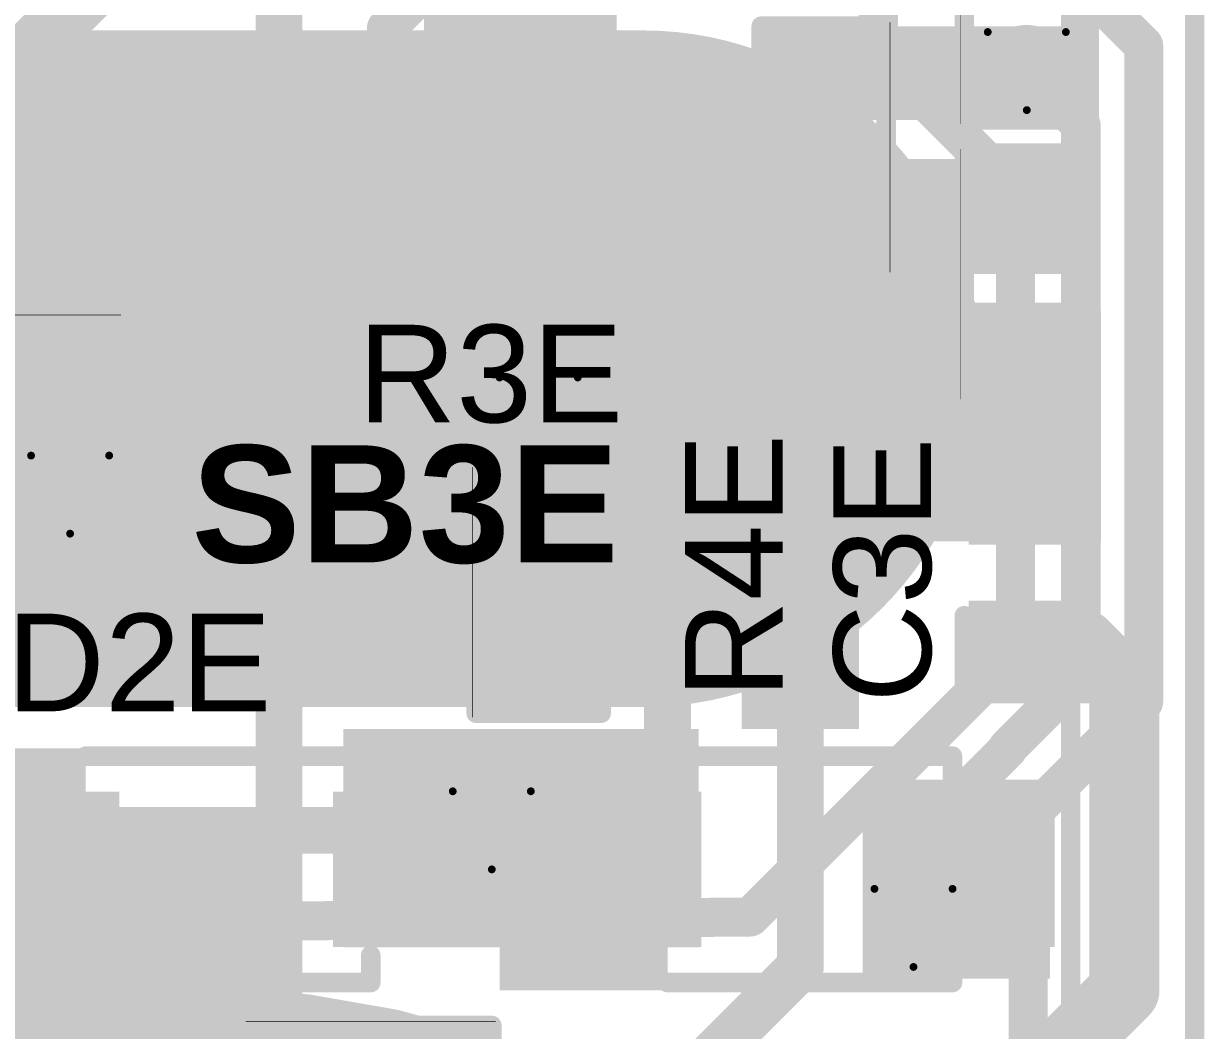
# Model space of a CAD drawing. Header units: inches. Extents: x -3.9 to 9.5, y -7 to 2.6.
# Drawn here: x 2.0666 to 2.369, y -5.022 to -4.7641 of the extents above; entities that cross this region are included whole.
import ezdxf

# ---------------------------------------------------------------- set-up
doc = ezdxf.new("R2010")
doc.units = ezdxf.units.IN
doc.header["$MEASUREMENT"] = 0
for name, color, linetype in [('Board Outline', 216, 'Continuous'), ('Bottom Layer', 5, 'Continuous'), ('Bottom Overlay', 54, 'Continuous'), ('Bottom Paste', 16, 'Continuous'), ('Bottom Solder', 6, 'Continuous'), ('Drill Drawing', 1, 'Continuous'), ('Top Layer', 1, 'Continuous'), ('Top Overlay', 2, 'Continuous'), ('Top Paste', 8, 'Continuous'), ('Top Solder', 216, 'Continuous'), ('Via Holes', 16, 'Continuous')]:
    doc.layers.add(name, color=color, linetype=linetype)
doc.styles.add('Arial', font='', dxfattribs={"height": 0.2})
doc.styles.add('Arial_Bold', font='', dxfattribs={"height": 0.2})
doc.styles.get('Arial').set_extended_font_data('Arial')
doc.styles.get('Arial_Bold').set_extended_font_data('Arial', bold=True)

# ---------------------------------------------------------------- blocks, each defined once
blk = doc.blocks.new('14_TSSOP_37')
at = {"layer": 'Top Layer'}
for points in [[(-0.1299212, 0.08562995), (-0.0885826, 0.08562995), (-0.0885826, 0.06791345), (-0.1299212, 0.06791345)], [(0.0885827, 0.08562995), (0.1299213, 0.08562995), (0.1299213, 0.06791345), (0.0885827, 0.06791345)], [(-0.1299212, 0.06003935), (-0.0885826, 0.06003935), (-0.0885826, 0.04232285), (-0.1299212, 0.04232285)], [(0.0885827, 0.06003945), (0.1299213, 0.06003945), (0.1299213, 0.04232295), (0.0885827, 0.04232295)], [(-0.1299212, 0.03444885), (-0.0885826, 0.03444885), (-0.0885826, 0.01673235), (-0.1299212, 0.01673235)], [(0.0885827, 0.03444885), (0.1299213, 0.03444885), (0.1299213, 0.01673235), (0.0885827, 0.01673235)], [(-0.1299212, 0.00885825), (-0.0885826, 0.00885825), (-0.0885826, -0.00885825), (-0.1299212, -0.00885825)], [(0.0885827, 0.00885835), (0.1299213, 0.00885835), (0.1299213, -0.00885815), (0.0885827, -0.00885815)], [(-0.1299212, -0.01673225), (-0.0885826, -0.01673225), (-0.0885826, -0.03444875), (-0.1299212, -0.03444875)], [(0.0885827, -0.01673225), (0.1299213, -0.01673225), (0.1299213, -0.03444875), (0.0885827, -0.03444875)], [(-0.1299212, -0.04232285), (-0.0885826, -0.04232285), (-0.0885826, -0.06003935), (-0.1299212, -0.06003935)], [(0.0885827, -0.04232275), (0.1299213, -0.04232275), (0.1299213, -0.06003925), (0.0885827, -0.06003925)], [(-0.1299212, -0.06791335), (-0.0885826, -0.06791335), (-0.0885826, -0.08562985), (-0.1299212, -0.08562985)], [(0.0885827, -0.06791335), (0.1299213, -0.06791335), (0.1299213, -0.08562985), (0.0885827, -0.08562985)]]:
    blk.add_hatch(color=1, dxfattribs=at).paths.add_polyline_path(points)
at = {"layer": 'Top Overlay'}
blk.add_hatch(color=2, dxfattribs=at).paths.add_polyline_path([(-0.0840002, 0.0679998), (-0.0730002, 0.0679998), (-0.0730002, 0.0859998), (-0.0840002, 0.0859998)])
at = {"layer": 'Top Paste'}
for points in [[(-0.1299212, 0.08562995), (-0.0885826, 0.08562995), (-0.0885826, 0.06791345), (-0.1299212, 0.06791345)], [(0.0885827, 0.08562995), (0.1299213, 0.08562995), (0.1299213, 0.06791345), (0.0885827, 0.06791345)], [(-0.1299212, 0.06003935), (-0.0885826, 0.06003935), (-0.0885826, 0.04232285), (-0.1299212, 0.04232285)], [(0.0885827, 0.06003945), (0.1299213, 0.06003945), (0.1299213, 0.04232295), (0.0885827, 0.04232295)], [(-0.1299212, 0.03444885), (-0.0885826, 0.03444885), (-0.0885826, 0.01673235), (-0.1299212, 0.01673235)], [(0.0885827, 0.03444885), (0.1299213, 0.03444885), (0.1299213, 0.01673235), (0.0885827, 0.01673235)], [(-0.1299212, 0.00885825), (-0.0885826, 0.00885825), (-0.0885826, -0.00885825), (-0.1299212, -0.00885825)], [(0.0885827, 0.00885835), (0.1299213, 0.00885835), (0.1299213, -0.00885815), (0.0885827, -0.00885815)], [(-0.1299212, -0.01673225), (-0.0885826, -0.01673225), (-0.0885826, -0.03444875), (-0.1299212, -0.03444875)], [(0.0885827, -0.01673225), (0.1299213, -0.01673225), (0.1299213, -0.03444875), (0.0885827, -0.03444875)], [(-0.1299212, -0.04232285), (-0.0885826, -0.04232285), (-0.0885826, -0.06003935), (-0.1299212, -0.06003935)], [(0.0885827, -0.04232275), (0.1299213, -0.04232275), (0.1299213, -0.06003925), (0.0885827, -0.06003925)], [(-0.1299212, -0.06791335), (-0.0885826, -0.06791335), (-0.0885826, -0.08562985), (-0.1299212, -0.08562985)], [(0.0885827, -0.06791335), (0.1299213, -0.06791335), (0.1299213, -0.08562985), (0.0885827, -0.08562985)]]:
    blk.add_hatch(color=8, dxfattribs=at).paths.add_polyline_path(points)
at = {"layer": 'Top Solder'}
for points in [[(-0.1339212, 0.08962995), (-0.0845826, 0.08962995), (-0.0845826, 0.06391345), (-0.1339212, 0.06391345)], [(0.0845827, 0.08962995), (0.1339213, 0.08962995), (0.1339213, 0.06391345), (0.0845827, 0.06391345)], [(-0.1339212, 0.06403935), (-0.0845826, 0.06403935), (-0.0845826, 0.03832285), (-0.1339212, 0.03832285)], [(0.0845827, 0.06403945), (0.1339213, 0.06403945), (0.1339213, 0.03832295), (0.0845827, 0.03832295)], [(-0.1339212, 0.03844885), (-0.0845826, 0.03844885), (-0.0845826, 0.01273235), (-0.1339212, 0.01273235)], [(0.0845827, 0.03844885), (0.1339213, 0.03844885), (0.1339213, 0.01273235), (0.0845827, 0.01273235)], [(-0.1339212, 0.01285825), (-0.0845826, 0.01285825), (-0.0845826, -0.01285825), (-0.1339212, -0.01285825)], [(0.0845827, 0.01285835), (0.1339213, 0.01285835), (0.1339213, -0.01285815), (0.0845827, -0.01285815)], [(-0.1339212, -0.01273225), (-0.0845826, -0.01273225), (-0.0845826, -0.03844875), (-0.1339212, -0.03844875)], [(0.0845827, -0.01273225), (0.1339213, -0.01273225), (0.1339213, -0.03844875), (0.0845827, -0.03844875)], [(-0.1339212, -0.03832285), (-0.0845826, -0.03832285), (-0.0845826, -0.06403935), (-0.1339212, -0.06403935)], [(0.0845827, -0.03832275), (0.1339213, -0.03832275), (0.1339213, -0.06403925), (0.0845827, -0.06403925)], [(-0.1339212, -0.06391335), (-0.0845826, -0.06391335), (-0.0845826, -0.08962985), (-0.1339212, -0.08962985)], [(0.0845827, -0.06391335), (0.1339213, -0.06391335), (0.1339213, -0.08962985), (0.0845827, -0.08962985)]]:
    blk.add_hatch(color=216, dxfattribs=at).paths.add_polyline_path(points)
at = {"layer": 'Top Overlay'}
for points, const_width in [([(-0.09, 0.1), (-0.09, 0.092)], 0.005), ([(0.0900001, 0.1), (-0.09, 0.1)], 0.005), ([(0.0900001, 0.1), (0.0900001, 0.092)], 0.005), ([(-0.141, 0.082), (-0.141, 0.072)], 0.007874), ([(-0.136, 0.077), (-0.141, 0.082)], 0.007874), ([(-0.136, 0.077), (-0.141, 0.072)], 0.007874), ([(-0.09, -0.0919999), (-0.09, -0.0999999)], 0.005), ([(0.0900001, -0.0919999), (0.0900001, -0.0999999)], 0.005), ([(0.0900001, -0.0999999), (-0.09, -0.0999999)], 0.005)]:
    blk.add_lwpolyline(points, dxfattribs=dict(at, const_width=const_width))
for points, const_width in [([(-0.09125, 0.1, 1), (-0.08875, 0.1, 1)], 0.0025), ([(-0.09125, 0.1, 1), (-0.08875, 0.1, 1)], 0.0025), ([(0.0887501, 0.1, 1), (0.0912501, 0.1, 1)], 0.0025), ([(0.0887501, 0.1, 1), (0.0912501, 0.1, 1)], 0.0025), ([(-0.09125, 0.092, 1), (-0.08875, 0.092, 1)], 0.0025), ([(0.0887501, 0.092, 1), (0.0912501, 0.092, 1)], 0.0025), ([(-0.1429685, 0.082, 1), (-0.1390315, 0.082, 1)], 0.003937), ([(-0.1429685, 0.082, 1), (-0.1390315, 0.082, 1)], 0.003937), ([(-0.1379685, 0.077, 1), (-0.1340315, 0.077, 1)], 0.003937), ([(-0.1379685, 0.077, 1), (-0.1340315, 0.077, 1)], 0.003937), ([(-0.1429685, 0.072, 1), (-0.1390315, 0.072, 1)], 0.003937), ([(-0.1429685, 0.072, 1), (-0.1390315, 0.072, 1)], 0.003937), ([(-0.09125, -0.0919999, 1), (-0.08875, -0.0919999, 1)], 0.0025), ([(0.0887501, -0.0919999, 1), (0.0912501, -0.0919999, 1)], 0.0025), ([(-0.09125, -0.0999999, 1), (-0.08875, -0.0999999, 1)], 0.0025), ([(-0.09125, -0.0999999, 1), (-0.08875, -0.0999999, 1)], 0.0025), ([(0.0887501, -0.0999999, 1), (0.0912501, -0.0999999, 1)], 0.0025), ([(0.0887501, -0.0999999, 1), (0.0912501, -0.0999999, 1)], 0.0025)]:
    blk.add_lwpolyline(points, format="xyb", close=True, dxfattribs=dict(at, const_width=const_width))
blk = doc.blocks.new('S______B______0402_79')
at = {"layer": 'Top Layer'}
for points in [[(-0.0275, -0.0125), (-0.0275, 0.0125), (-0.0095, 0.0125), (-0.0095, -0.0125)], [(0.0095, -0.0125), (0.0095, 0.0125), (0.0275, 0.0125), (0.0275, -0.0125)]]:
    blk.add_hatch(color=1, dxfattribs=at).paths.add_polyline_path(points)
at = {"layer": 'Top Paste'}
for points in [[(-0.0275, -0.0125), (-0.0275, 0.0125), (-0.0095, 0.0125), (-0.0095, -0.0125)], [(0.0095, -0.0125), (0.0095, 0.0125), (0.0275, 0.0125), (0.0275, -0.0125)]]:
    blk.add_hatch(color=8, dxfattribs=at).paths.add_polyline_path(points)
at = {"layer": 'Top Solder'}
for points in [[(-0.0296654, -0.0146654), (-0.0296654, 0.0146654), (-0.0073346, 0.0146654), (-0.0073346, -0.0146654)], [(0.0073346, -0.0146654), (0.0073346, 0.0146654), (0.0296654, 0.0146654), (0.0296654, -0.0146654)]]:
    blk.add_hatch(color=216, dxfattribs=at).paths.add_polyline_path(points)
at = {"layer": 'Top Overlay'}
for points, const_width in [([(-0.031, 0.016), (-0.031, -0.016)], 0.005), ([(0.031, 0.016), (-0.031, 0.016)], 0.005), ([(0.031, 0.016), (0.031, -0.016)], 0.005), ([(0.031, -0.016), (-0.031, -0.016)], 0.005), ([(0.032, -0.017), (-0.032, -0.017)], 0.000127)]:
    blk.add_lwpolyline(points, dxfattribs=dict(at, const_width=const_width))
for points, const_width in [([(-0.03225, 0.016, 1), (-0.02975, 0.016, 1)], 0.0025), ([(-0.03225, 0.016, 1), (-0.02975, 0.016, 1)], 0.0025), ([(0.02975, 0.016, 1), (0.03225, 0.016, 1)], 0.0025), ([(0.02975, 0.016, 1), (0.03225, 0.016, 1)], 0.0025), ([(-0.03225, -0.016, 1), (-0.02975, -0.016, 1)], 0.0025), ([(-0.03225, -0.016, 1), (-0.02975, -0.016, 1)], 0.0025), ([(0.02975, -0.016, 1), (0.03225, -0.016, 1)], 0.0025), ([(0.02975, -0.016, 1), (0.03225, -0.016, 1)], 0.0025), ([(-0.0320317, -0.017, 1), (-0.0319683, -0.017, 1)], 6.35e-05), ([(0.0319683, -0.017, 1), (0.0320317, -0.017, 1)], 6.35e-05)]:
    blk.add_lwpolyline(points, format="xyb", close=True, dxfattribs=dict(at, const_width=const_width))
blk = doc.blocks.new('S______B______0402_86')
at = {"layer": 'Top Layer'}
for points in [[(-0.0275, -0.0125), (-0.0275, 0.0125), (-0.0095, 0.0125), (-0.0095, -0.0125)], [(0.0095, -0.0125), (0.0095, 0.0125), (0.0275, 0.0125), (0.0275, -0.0125)]]:
    blk.add_hatch(color=1, dxfattribs=at).paths.add_polyline_path(points)
at = {"layer": 'Top Paste'}
for points in [[(-0.0275, -0.0125), (-0.0275, 0.0125), (-0.0095, 0.0125), (-0.0095, -0.0125)], [(0.0095, -0.0125), (0.0095, 0.0125), (0.0275, 0.0125), (0.0275, -0.0125)]]:
    blk.add_hatch(color=8, dxfattribs=at).paths.add_polyline_path(points)
at = {"layer": 'Top Solder'}
for points in [[(-0.0296654, -0.0146654), (-0.0296654, 0.0146654), (-0.0073346, 0.0146654), (-0.0073346, -0.0146654)], [(0.0073346, -0.0146654), (0.0073346, 0.0146654), (0.0296654, 0.0146654), (0.0296654, -0.0146654)]]:
    blk.add_hatch(color=216, dxfattribs=at).paths.add_polyline_path(points)
at = {"layer": 'Top Overlay'}
for points, const_width in [([(-0.031, -0.016), (-0.031, 0.016)], 0.005), ([(0.031, 0.016), (-0.031, 0.016)], 0.005), ([(0.031, -0.016), (0.031, 0.016)], 0.005), ([(0.031, -0.016), (-0.031, -0.016)], 0.005), ([(0.032, -0.017), (-0.032, -0.017)], 0.000127)]:
    blk.add_lwpolyline(points, dxfattribs=dict(at, const_width=const_width))
for points, const_width in [([(-0.03225, 0.016, 1), (-0.02975, 0.016, 1)], 0.0025), ([(-0.03225, 0.016, 1), (-0.02975, 0.016, 1)], 0.0025), ([(0.02975, 0.016, 1), (0.03225, 0.016, 1)], 0.0025), ([(0.02975, 0.016, 1), (0.03225, 0.016, 1)], 0.0025), ([(-0.03225, -0.016, 1), (-0.02975, -0.016, 1)], 0.0025), ([(-0.03225, -0.016, 1), (-0.02975, -0.016, 1)], 0.0025), ([(0.02975, -0.016, 1), (0.03225, -0.016, 1)], 0.0025), ([(0.02975, -0.016, 1), (0.03225, -0.016, 1)], 0.0025), ([(-0.0320317, -0.017, 1), (-0.0319683, -0.017, 1)], 6.35e-05), ([(0.0319683, -0.017, 1), (0.0320317, -0.017, 1)], 6.35e-05)]:
    blk.add_lwpolyline(points, format="xyb", close=True, dxfattribs=dict(at, const_width=const_width))
blk = doc.blocks.new('R___0402_149')
at = {"layer": 'Top Layer'}
for points in [[(-0.0275, -0.0125), (-0.0275, 0.0125), (-0.0095, 0.0125), (-0.0095, -0.0125)], [(0.0095, -0.0125), (0.0095, 0.0125), (0.0275, 0.0125), (0.0275, -0.0125)]]:
    blk.add_hatch(color=1, dxfattribs=at).paths.add_polyline_path(points)
at = {"layer": 'Top Paste'}
for points in [[(-0.0275, -0.0125), (-0.0275, 0.0125), (-0.0095, 0.0125), (-0.0095, -0.0125)], [(0.0095, -0.0125), (0.0095, 0.0125), (0.0275, 0.0125), (0.0275, -0.0125)]]:
    blk.add_hatch(color=8, dxfattribs=at).paths.add_polyline_path(points)
at = {"layer": 'Top Solder'}
for points in [[(-0.0296654, -0.0146654), (-0.0296654, 0.0146654), (-0.0073346, 0.0146654), (-0.0073346, -0.0146654)], [(0.0073346, -0.0146654), (0.0073346, 0.0146654), (0.0296654, 0.0146654), (0.0296654, -0.0146654)]]:
    blk.add_hatch(color=216, dxfattribs=at).paths.add_polyline_path(points)
at = {"layer": 'Top Overlay'}
for points, const_width in [([(-0.031, 0.016), (-0.031, -0.016)], 0.005), ([(0.031, 0.016), (-0.031, 0.016)], 0.005), ([(0.031, 0.016), (0.031, -0.016)], 0.005), ([(0.031, -0.016), (-0.031, -0.016)], 0.005), ([(0.032, -0.017), (-0.032, -0.017)], 0.000127)]:
    blk.add_lwpolyline(points, dxfattribs=dict(at, const_width=const_width))
for points, const_width in [([(-0.03225, 0.016, 1), (-0.02975, 0.016, 1)], 0.0025), ([(-0.03225, 0.016, 1), (-0.02975, 0.016, 1)], 0.0025), ([(0.02975, 0.016, 1), (0.03225, 0.016, 1)], 0.0025), ([(0.02975, 0.016, 1), (0.03225, 0.016, 1)], 0.0025), ([(-0.03225, -0.016, 1), (-0.02975, -0.016, 1)], 0.0025), ([(-0.03225, -0.016, 1), (-0.02975, -0.016, 1)], 0.0025), ([(0.02975, -0.016, 1), (0.03225, -0.016, 1)], 0.0025), ([(0.02975, -0.016, 1), (0.03225, -0.016, 1)], 0.0025), ([(-0.0320317, -0.017, 1), (-0.0319683, -0.017, 1)], 6.35e-05), ([(0.0319683, -0.017, 1), (0.0320317, -0.017, 1)], 6.35e-05)]:
    blk.add_lwpolyline(points, format="xyb", close=True, dxfattribs=dict(at, const_width=const_width))
blk = doc.blocks.new('R___0402_156')
at = {"layer": 'Top Layer'}
for points in [[(-0.0275, -0.0125), (-0.0275, 0.0125), (-0.0095, 0.0125), (-0.0095, -0.0125)], [(0.0095, -0.0125), (0.0095, 0.0125), (0.0275, 0.0125), (0.0275, -0.0125)]]:
    blk.add_hatch(color=1, dxfattribs=at).paths.add_polyline_path(points)
at = {"layer": 'Top Paste'}
for points in [[(-0.0275, -0.0125), (-0.0275, 0.0125), (-0.0095, 0.0125), (-0.0095, -0.0125)], [(0.0095, -0.0125), (0.0095, 0.0125), (0.0275, 0.0125), (0.0275, -0.0125)]]:
    blk.add_hatch(color=8, dxfattribs=at).paths.add_polyline_path(points)
at = {"layer": 'Top Solder'}
for points in [[(-0.0296654, -0.0146654), (-0.0296654, 0.0146654), (-0.0073346, 0.0146654), (-0.0073346, -0.0146654)], [(0.0073346, -0.0146654), (0.0073346, 0.0146654), (0.0296654, 0.0146654), (0.0296654, -0.0146654)]]:
    blk.add_hatch(color=216, dxfattribs=at).paths.add_polyline_path(points)
at = {"layer": 'Top Overlay'}
for points, const_width in [([(-0.031, -0.016), (-0.031, 0.016)], 0.005), ([(0.031, 0.016), (-0.031, 0.016)], 0.005), ([(0.031, -0.016), (0.031, 0.016)], 0.005), ([(0.031, -0.016), (-0.031, -0.016)], 0.005), ([(0.032, -0.017), (-0.032, -0.017)], 0.000127)]:
    blk.add_lwpolyline(points, dxfattribs=dict(at, const_width=const_width))
for points, const_width in [([(-0.03225, 0.016, 1), (-0.02975, 0.016, 1)], 0.0025), ([(-0.03225, 0.016, 1), (-0.02975, 0.016, 1)], 0.0025), ([(0.02975, 0.016, 1), (0.03225, 0.016, 1)], 0.0025), ([(0.02975, 0.016, 1), (0.03225, 0.016, 1)], 0.0025), ([(-0.03225, -0.016, 1), (-0.02975, -0.016, 1)], 0.0025), ([(-0.03225, -0.016, 1), (-0.02975, -0.016, 1)], 0.0025), ([(0.02975, -0.016, 1), (0.03225, -0.016, 1)], 0.0025), ([(0.02975, -0.016, 1), (0.03225, -0.016, 1)], 0.0025), ([(-0.0320317, -0.017, 1), (-0.0319683, -0.017, 1)], 6.35e-05), ([(0.0319683, -0.017, 1), (0.0320317, -0.017, 1)], 6.35e-05)]:
    blk.add_lwpolyline(points, format="xyb", close=True, dxfattribs=dict(at, const_width=const_width))
blk = doc.blocks.new('R___0402_163')
at = {"layer": 'Top Layer'}
for points in [[(-0.0275, -0.0125), (-0.0275, 0.0125), (-0.0095, 0.0125), (-0.0095, -0.0125)], [(0.0095, -0.0125), (0.0095, 0.0125), (0.0275, 0.0125), (0.0275, -0.0125)]]:
    blk.add_hatch(color=1, dxfattribs=at).paths.add_polyline_path(points)
at = {"layer": 'Top Paste'}
for points in [[(-0.0275, -0.0125), (-0.0275, 0.0125), (-0.0095, 0.0125), (-0.0095, -0.0125)], [(0.0095, -0.0125), (0.0095, 0.0125), (0.0275, 0.0125), (0.0275, -0.0125)]]:
    blk.add_hatch(color=8, dxfattribs=at).paths.add_polyline_path(points)
at = {"layer": 'Top Solder'}
for points in [[(-0.0296654, -0.0146654), (-0.0296654, 0.0146654), (-0.0073346, 0.0146654), (-0.0073346, -0.0146654)], [(0.0073346, -0.0146654), (0.0073346, 0.0146654), (0.0296654, 0.0146654), (0.0296654, -0.0146654)]]:
    blk.add_hatch(color=216, dxfattribs=at).paths.add_polyline_path(points)
at = {"layer": 'Top Overlay'}
for points, const_width in [([(-0.031, 0.016), (-0.031, -0.016)], 0.005), ([(-0.031, 0.016), (0.031, 0.016)], 0.005), ([(0.031, 0.016), (0.031, -0.016)], 0.005), ([(-0.031, -0.016), (0.031, -0.016)], 0.005), ([(-0.032, -0.017), (0.032, -0.017)], 0.000127)]:
    blk.add_lwpolyline(points, dxfattribs=dict(at, const_width=const_width))
for points, const_width in [([(-0.03225, 0.016, 1), (-0.02975, 0.016, 1)], 0.0025), ([(-0.03225, 0.016, 1), (-0.02975, 0.016, 1)], 0.0025), ([(0.02975, 0.016, 1), (0.03225, 0.016, 1)], 0.0025), ([(0.02975, 0.016, 1), (0.03225, 0.016, 1)], 0.0025), ([(-0.03225, -0.016, 1), (-0.02975, -0.016, 1)], 0.0025), ([(-0.03225, -0.016, 1), (-0.02975, -0.016, 1)], 0.0025), ([(0.02975, -0.016, 1), (0.03225, -0.016, 1)], 0.0025), ([(0.02975, -0.016, 1), (0.03225, -0.016, 1)], 0.0025), ([(-0.0320317, -0.017, 1), (-0.0319683, -0.017, 1)], 6.35e-05), ([(0.0319683, -0.017, 1), (0.0320317, -0.017, 1)], 6.35e-05)]:
    blk.add_lwpolyline(points, format="xyb", close=True, dxfattribs=dict(at, const_width=const_width))
blk = doc.blocks.new('R___0402_170')
at = {"layer": 'Top Layer'}
for points in [[(-0.0275, -0.0125), (-0.0275, 0.0125), (-0.0095, 0.0125), (-0.0095, -0.0125)], [(0.0095, -0.0125), (0.0095, 0.0125), (0.0275, 0.0125), (0.0275, -0.0125)]]:
    blk.add_hatch(color=1, dxfattribs=at).paths.add_polyline_path(points)
at = {"layer": 'Top Paste'}
for points in [[(-0.0275, -0.0125), (-0.0275, 0.0125), (-0.0095, 0.0125), (-0.0095, -0.0125)], [(0.0095, -0.0125), (0.0095, 0.0125), (0.0275, 0.0125), (0.0275, -0.0125)]]:
    blk.add_hatch(color=8, dxfattribs=at).paths.add_polyline_path(points)
at = {"layer": 'Top Solder'}
for points in [[(-0.0296654, -0.0146654), (-0.0296654, 0.0146654), (-0.0073346, 0.0146654), (-0.0073346, -0.0146654)], [(0.0073346, -0.0146654), (0.0073346, 0.0146654), (0.0296654, 0.0146654), (0.0296654, -0.0146654)]]:
    blk.add_hatch(color=216, dxfattribs=at).paths.add_polyline_path(points)
at = {"layer": 'Top Overlay'}
for points, const_width in [([(-0.031, -0.016), (-0.031, 0.016)], 0.005), ([(0.031, 0.016), (-0.031, 0.016)], 0.005), ([(0.031, -0.016), (0.031, 0.016)], 0.005), ([(0.031, -0.016), (-0.031, -0.016)], 0.005), ([(0.032, -0.017), (-0.032, -0.017)], 0.000127)]:
    blk.add_lwpolyline(points, dxfattribs=dict(at, const_width=const_width))
for points, const_width in [([(-0.03225, 0.016, 1), (-0.02975, 0.016, 1)], 0.0025), ([(-0.03225, 0.016, 1), (-0.02975, 0.016, 1)], 0.0025), ([(0.02975, 0.016, 1), (0.03225, 0.016, 1)], 0.0025), ([(0.02975, 0.016, 1), (0.03225, 0.016, 1)], 0.0025), ([(-0.03225, -0.016, 1), (-0.02975, -0.016, 1)], 0.0025), ([(-0.03225, -0.016, 1), (-0.02975, -0.016, 1)], 0.0025), ([(0.02975, -0.016, 1), (0.03225, -0.016, 1)], 0.0025), ([(0.02975, -0.016, 1), (0.03225, -0.016, 1)], 0.0025), ([(-0.0320317, -0.017, 1), (-0.0319683, -0.017, 1)], 6.35e-05), ([(0.0319683, -0.017, 1), (0.0320317, -0.017, 1)], 6.35e-05)]:
    blk.add_lwpolyline(points, format="xyb", close=True, dxfattribs=dict(at, const_width=const_width))
blk = doc.blocks.new('_EMG________B_198')
at = {"layer": 'Bottom Layer'}
h = blk.add_hatch(color=5, dxfattribs=at)
edge = h.paths.add_edge_path()
edge.add_arc((-0.1141722, 0.0005045), 0.0826771, 90, 270)
edge.add_line((-0.1141722, -0.0821726), (0.1141744, -0.0821726))
edge.add_arc((0.1141744, 0.0005045), 0.0826771, 270, 450)
edge.add_line((0.1141744, 0.0831816), (-0.1141722, 0.0831816))
at = {"layer": 'Bottom Paste'}
h = blk.add_hatch(color=16, dxfattribs=at)
edge = h.paths.add_edge_path()
edge.add_arc((-0.1141722, 0.0005045), 0.0826771, 90, 270)
edge.add_line((-0.1141722, -0.0821726), (0.1141744, -0.0821726))
edge.add_arc((0.1141744, 0.0005045), 0.0826771, 270, 450)
edge.add_line((0.1141744, 0.0831816), (-0.1141722, 0.0831816))
at = {"layer": 'Bottom Solder'}
h = blk.add_hatch(color=6, dxfattribs=at)
edge = h.paths.add_edge_path()
edge.add_arc((-0.1141722, 0.0005045), 0.0866771, 90, 270)
edge.add_line((-0.1141722, -0.0861726), (0.1141744, -0.0861726))
edge.add_arc((0.1141744, 0.0005045), 0.0866771, 270, 450)
edge.add_line((0.1141744, 0.0871816), (-0.1141722, 0.0871816))
at = {"layer": 'Bottom Overlay', "const_width": 0.005}
blk.add_lwpolyline([(0.2237505, -0.4317177), (0.2237505, 0.4317242)], dxfattribs=at)
blk = doc.blocks.new('SOD_323_212')
at = {"layer": 'Top Layer'}
for points in [[(-0.02952755, -0.01771655), (-0.06102365, -0.01771655), (-0.06102365, 0.01771655), (-0.02952755, 0.01771655)], [(0.06102365, -0.01771655), (0.02952755, -0.01771655), (0.02952755, 0.01771655), (0.06102365, 0.01771655)]]:
    blk.add_hatch(color=1, dxfattribs=at).paths.add_polyline_path(points)
at = {"layer": 'Top Overlay'}
for points in [[(-0.079, 0.019), (-0.036, 0.019), (-0.036, 0.031), (-0.079, 0.031)], [(-0.079, -0.02), (-0.062, -0.02), (-0.062, 0.02), (-0.079, 0.02)], [(-0.079, -0.031), (-0.036, -0.031), (-0.036, -0.019), (-0.079, -0.019)]]:
    blk.add_hatch(color=2, dxfattribs=at).paths.add_polyline_path(points)
at = {"layer": 'Top Paste'}
for points in [[(-0.02952755, -0.01771655), (-0.06102365, -0.01771655), (-0.06102365, 0.01771655), (-0.02952755, 0.01771655)], [(0.06102365, -0.01771655), (0.02952755, -0.01771655), (0.02952755, 0.01771655), (0.06102365, 0.01771655)]]:
    blk.add_hatch(color=8, dxfattribs=at).paths.add_polyline_path(points)
at = {"layer": 'Top Solder'}
for points in [[(-0.02736215, -0.01988195), (-0.06318905, -0.01988195), (-0.06318905, 0.01988195), (-0.02736215, 0.01988195)], [(0.06318905, -0.01988195), (0.02736215, -0.01988195), (0.02736215, 0.01988195), (0.06318905, 0.01988195)]]:
    blk.add_hatch(color=216, dxfattribs=at).paths.add_polyline_path(points)
at = {"layer": 'Top Overlay', "const_width": 0.005}
for points in [[(-0.036, 0.029), (0.037, 0.029)], [(0.037, 0.022), (0.037, 0.029)], [(0.037, -0.029), (0.037, -0.022)], [(-0.036, -0.029), (0.037, -0.029)]]:
    blk.add_lwpolyline(points, dxfattribs=at)
at = {"layer": 'Top Overlay', "const_width": 0.0025}
for points in [[(-0.03725, 0.029, 1), (-0.03475, 0.029, 1)], [(0.03575, 0.029, 1), (0.03825, 0.029, 1)], [(0.03575, 0.029, 1), (0.03825, 0.029, 1)], [(0.03575, 0.022, 1), (0.03825, 0.022, 1)], [(0.03575, -0.022, 1), (0.03825, -0.022, 1)], [(-0.03725, -0.029, 1), (-0.03475, -0.029, 1)], [(0.03575, -0.029, 1), (0.03825, -0.029, 1)], [(0.03575, -0.029, 1), (0.03825, -0.029, 1)]]:
    blk.add_lwpolyline(points, format="xyb", close=True, dxfattribs=at)
blk = doc.blocks.new('SOD_323_219')
at = {"layer": 'Top Layer'}
for points in [[(-0.02952755, -0.01771655), (-0.06102365, -0.01771655), (-0.06102365, 0.01771655), (-0.02952755, 0.01771655)], [(0.06102365, -0.01771655), (0.02952755, -0.01771655), (0.02952755, 0.01771655), (0.06102365, 0.01771655)]]:
    blk.add_hatch(color=1, dxfattribs=at).paths.add_polyline_path(points)
at = {"layer": 'Top Overlay'}
for points in [[(-0.079, 0.019), (-0.036, 0.019), (-0.036, 0.031), (-0.079, 0.031)], [(-0.079, -0.02), (-0.062, -0.02), (-0.062, 0.02), (-0.079, 0.02)], [(-0.079, -0.031), (-0.036, -0.031), (-0.036, -0.019), (-0.079, -0.019)]]:
    blk.add_hatch(color=2, dxfattribs=at).paths.add_polyline_path(points)
at = {"layer": 'Top Paste'}
for points in [[(-0.02952755, -0.01771655), (-0.06102365, -0.01771655), (-0.06102365, 0.01771655), (-0.02952755, 0.01771655)], [(0.06102365, -0.01771655), (0.02952755, -0.01771655), (0.02952755, 0.01771655), (0.06102365, 0.01771655)]]:
    blk.add_hatch(color=8, dxfattribs=at).paths.add_polyline_path(points)
at = {"layer": 'Top Solder'}
for points in [[(-0.02736215, -0.01988195), (-0.06318905, -0.01988195), (-0.06318905, 0.01988195), (-0.02736215, 0.01988195)], [(0.06318905, -0.01988195), (0.02736215, -0.01988195), (0.02736215, 0.01988195), (0.06318905, 0.01988195)]]:
    blk.add_hatch(color=216, dxfattribs=at).paths.add_polyline_path(points)
at = {"layer": 'Top Overlay', "const_width": 0.005}
for points in [[(-0.036, 0.029), (0.037, 0.029)], [(0.037, 0.022), (0.037, 0.029)], [(0.037, -0.029), (0.037, -0.022)], [(-0.036, -0.029), (0.037, -0.029)]]:
    blk.add_lwpolyline(points, dxfattribs=at)
at = {"layer": 'Top Overlay', "const_width": 0.0025}
for points in [[(-0.03725, 0.029, 1), (-0.03475, 0.029, 1)], [(0.03575, 0.029, 1), (0.03825, 0.029, 1)], [(0.03575, 0.029, 1), (0.03825, 0.029, 1)], [(0.03575, 0.022, 1), (0.03825, 0.022, 1)], [(0.03575, -0.022, 1), (0.03825, -0.022, 1)], [(-0.03725, -0.029, 1), (-0.03475, -0.029, 1)], [(0.03575, -0.029, 1), (0.03825, -0.029, 1)], [(0.03575, -0.029, 1), (0.03825, -0.029, 1)]]:
    blk.add_lwpolyline(points, format="xyb", close=True, dxfattribs=at)
blk = doc.blocks.new('C___0402_247')
at = {"layer": 'Top Layer'}
for points in [[(-0.0275, -0.0125), (-0.0275, 0.0125), (-0.0095, 0.0125), (-0.0095, -0.0125)], [(0.0095, -0.0125), (0.0095, 0.0125), (0.0275, 0.0125), (0.0275, -0.0125)]]:
    blk.add_hatch(color=1, dxfattribs=at).paths.add_polyline_path(points)
at = {"layer": 'Top Paste'}
for points in [[(-0.0275, -0.0125), (-0.0275, 0.0125), (-0.0095, 0.0125), (-0.0095, -0.0125)], [(0.0095, -0.0125), (0.0095, 0.0125), (0.0275, 0.0125), (0.0275, -0.0125)]]:
    blk.add_hatch(color=8, dxfattribs=at).paths.add_polyline_path(points)
at = {"layer": 'Top Solder'}
for points in [[(-0.0298622, -0.0148622), (-0.0298622, 0.0148622), (-0.0071378, 0.0148622), (-0.0071378, -0.0148622)], [(0.0071378, -0.0148622), (0.0071378, 0.0148622), (0.0298622, 0.0148622), (0.0298622, -0.0148622)]]:
    blk.add_hatch(color=216, dxfattribs=at).paths.add_polyline_path(points)
at = {"layer": 'Top Overlay', "const_width": 0.005}
for points in [[(-0.031, 0.016), (-0.011, 0.016)], [(-0.031, 0.016), (-0.031, -0.016)], [(0.011, 0.016), (0.031, 0.016)], [(0.031, 0.016), (0.031, -0.016)], [(-0.031, -0.016), (-0.011, -0.016)], [(0.011, -0.016), (0.031, -0.016)]]:
    blk.add_lwpolyline(points, dxfattribs=at)
at = {"layer": 'Top Overlay', "const_width": 0.0025}
for points in [[(-0.03225, 0.016, 1), (-0.02975, 0.016, 1)], [(-0.03225, 0.016, 1), (-0.02975, 0.016, 1)], [(-0.01225, 0.016, 1), (-0.00975, 0.016, 1)], [(0.00975, 0.016, 1), (0.01225, 0.016, 1)], [(0.02975, 0.016, 1), (0.03225, 0.016, 1)], [(0.02975, 0.016, 1), (0.03225, 0.016, 1)], [(-0.03225, -0.016, 1), (-0.02975, -0.016, 1)], [(-0.03225, -0.016, 1), (-0.02975, -0.016, 1)], [(-0.01225, -0.016, 1), (-0.00975, -0.016, 1)], [(0.00975, -0.016, 1), (0.01225, -0.016, 1)], [(0.02975, -0.016, 1), (0.03225, -0.016, 1)], [(0.02975, -0.016, 1), (0.03225, -0.016, 1)]]:
    blk.add_lwpolyline(points, format="xyb", close=True, dxfattribs=at)

msp = doc.modelspace()

# ---------------------------------------------------------------- hatches: boundary and pattern name
at = {"layer": 'Bottom Layer'}
h = msp.add_hatch(color=5, dxfattribs=at)
edge = h.paths.add_edge_path()
edge.add_arc((2.3235355, -4.776284), 0.011811, 0, 360)
h = msp.add_hatch(color=5, dxfattribs=at)
edge = h.paths.add_edge_path()
edge.add_arc((2.1985156, -4.864784), 0.011811, 0, 360)
h = msp.add_hatch(color=5, dxfattribs=at)
edge = h.paths.add_edge_path()
edge.add_arc((2.0785156, -4.884784), 0.011811, 0, 360)
h = msp.add_hatch(color=5, dxfattribs=at)
edge = h.paths.add_edge_path()
edge.add_arc((2.1865156, -4.970784), 0.011811, 0, 360)
h = msp.add_hatch(color=5, dxfattribs=at)
edge = h.paths.add_edge_path()
edge.add_arc((2.2945156, -4.995784), 0.011811, 0, 360)
at = {"layer": 'Top Layer'}
for points in [[(2.2555156, -4.788784), (2.3385156, -4.788784), (2.3385156, -4.764784), (2.2555156, -4.764784)], [(2.2505354, -4.828284), (2.3395354, -4.828284), (2.3395354, -4.798784), (2.2505354, -4.798784)], [(2.2505354, -4.944784), (2.2805354, -4.944784), (2.2805354, -4.798784), (2.2505354, -4.798784)], [(2.2955355, -4.857784), (2.3425355, -4.857784), (2.3425355, -4.837784), (2.2955355, -4.837784)], [(2.2955355, -4.896784), (2.3425355, -4.896784), (2.3425355, -4.837784), (2.2955355, -4.837784)], [(2.1535156, -4.937784), (2.2135156, -4.937784), (2.2135156, -4.911784), (2.1535156, -4.911784)], [(2.1485156, -5.000784), (2.2395156, -5.000784), (2.2395156, -4.944784), (2.1485156, -4.944784)], [(2.2815156, -5.008784), (2.3295156, -5.008784), (2.3295156, -4.957784), (2.2815156, -4.957784)], [(2.0575156, -5.050784), (2.1375156, -5.050784), (2.1375156, -4.964784), (2.0575156, -4.964784)]]:
    msp.add_hatch(color=1, dxfattribs=at).paths.add_polyline_path(points)
h = msp.add_hatch(color=1, dxfattribs=at)
edge = h.paths.add_edge_path()
edge.add_arc((2.3235355, -4.776284), 0.011811, 0, 360)
h = msp.add_hatch(color=1, dxfattribs=at)
edge = h.paths.add_edge_path()
edge.add_arc((2.1985156, -4.864784), 0.011811, 0, 360)
h = msp.add_hatch(color=1, dxfattribs=at)
edge = h.paths.add_edge_path()
edge.add_arc((2.0785156, -4.884784), 0.011811, 0, 360)
h = msp.add_hatch(color=1, dxfattribs=at)
edge = h.paths.add_edge_path()
edge.add_arc((2.1865156, -4.970784), 0.011811, 0, 360)
h = msp.add_hatch(color=1, dxfattribs=at)
edge = h.paths.add_edge_path()
edge.add_arc((2.2945156, -4.995784), 0.011811, 0, 360)
at = {"layer": 'Via Holes'}
h = msp.add_hatch(color=7, dxfattribs=at)
edge = h.paths.add_edge_path()
edge.add_arc((2.3235355, -4.776284), 0.0059055, 0, 360)
h = msp.add_hatch(color=7, dxfattribs=at)
edge = h.paths.add_edge_path()
edge.add_arc((2.1985156, -4.864784), 0.0059055, 0, 360)
h = msp.add_hatch(color=7, dxfattribs=at)
edge = h.paths.add_edge_path()
edge.add_arc((2.0785156, -4.884784), 0.0059055, 0, 360)
h = msp.add_hatch(color=7, dxfattribs=at)
edge = h.paths.add_edge_path()
edge.add_arc((2.1865156, -4.970784), 0.0059055, 0, 360)
h = msp.add_hatch(color=7, dxfattribs=at)
edge = h.paths.add_edge_path()
edge.add_arc((2.2945156, -4.995784), 0.0059055, 0, 360)

# ---------------------------------------------------------------- linework, layer by layer
at = {"layer": 'Board Outline', "const_width": 0.005}
msp.add_lwpolyline([(2.3665142, -4.4233229), (2.3665156, -5.2837856)], dxfattribs=at)
at = {"layer": 'Bottom Layer'}
for points, const_width in [([(2.2855156, -4.771784), (2.2855156, -4.715784)], 0.01), ([(2.3425156, -4.758784), (2.353472, -4.7697404)], 0.01), ([(2.353472, -4.9378276), (2.353472, -4.7697404)], 0.01), ([(2.2855156, -4.771784), (2.3206768, -4.8069452)], 0.01), ([(2.3235355, -4.776284), (2.337472, -4.7902205)], 0.01), ([(2.337472, -4.9308276), (2.337472, -4.7902205)], 0.01), ([(2.3206768, -4.9249954), (2.3206768, -4.8069452)], 0.01), ([(2.2785156, -4.9671566), (2.3206768, -4.9249954)], 0.01), ([(2.3185959, -4.9497037), (2.337472, -4.9308276)], 0.01), ([(2.323856, -4.9674436), (2.353472, -4.9378276)], 0.01), ([(2.2945156, -4.9741566), (2.3185959, -4.9500763)], 0.01), ([(2.3185959, -4.9500763), (2.3185959, -4.9497037)], 0.01), ([(2.2526875, -4.9929847), (2.2785156, -4.9671566)], 0.01), ([(2.323856, -5.0311244), (2.323856, -4.9674436)], 0.01), ([(1.9155156, -4.970784), (2.1865156, -4.970784)], 0.012), ([(2.1865156, -4.970784), (2.1867548, -4.970784)], 0.012), ([(2.2945156, -4.995784), (2.2945156, -4.9741566)], 0.01), ([(1.934556, -4.9957435), (2.1822735, -4.9935953)], 0.01), ([(2.1822735, -4.9935953), (2.1823603, -4.993595)], 0.01), ([(2.1823603, -4.993595), (2.1945428, -4.993595)], 0.01), ([(2.1945428, -4.993595), (2.1974969, -4.9934633)], 0.01), ([(2.1974969, -4.9934633), (2.2526875, -4.9929846)], 0.01)]:
    msp.add_lwpolyline(points, dxfattribs=dict(at, const_width=const_width))
for points, const_width in [([(2.350972, -4.7697404, 1), (2.355972, -4.7697404, 1)], 0.005), ([(2.350972, -4.7697404, 1), (2.355972, -4.7697404, 1)], 0.005), ([(2.2830156, -4.771784, 1), (2.2880156, -4.771784, 1)], 0.005), ([(2.2830156, -4.771784, 1), (2.2880156, -4.771784, 1)], 0.005), ([(2.3210355, -4.776284, 1), (2.3260355, -4.776284, 1)], 0.005), ([(2.334972, -4.7902205, 1), (2.339972, -4.7902205, 1)], 0.005), ([(2.334972, -4.7902205, 1), (2.339972, -4.7902205, 1)], 0.005), ([(2.3181768, -4.8069452, 1), (2.3231768, -4.8069452, 1)], 0.005), ([(2.3181768, -4.8069452, 1), (2.3231768, -4.8069452, 1)], 0.005), ([(2.3181768, -4.9249954, 1), (2.3231768, -4.9249954, 1)], 0.005), ([(2.3181768, -4.9249954, 1), (2.3231768, -4.9249954, 1)], 0.005), ([(2.334972, -4.9308276, 1), (2.339972, -4.9308276, 1)], 0.005), ([(2.334972, -4.9308276, 1), (2.339972, -4.9308276, 1)], 0.005), ([(2.350972, -4.9378276, 1), (2.355972, -4.9378276, 1)], 0.005), ([(2.350972, -4.9378276, 1), (2.355972, -4.9378276, 1)], 0.005), ([(2.3160959, -4.9497037, 1), (2.3210959, -4.9497037, 1)], 0.005), ([(2.3160959, -4.9497037, 1), (2.3210959, -4.9497037, 1)], 0.005), ([(2.3160959, -4.9500763, 1), (2.3210959, -4.9500763, 1)], 0.005), ([(2.3160959, -4.9500763, 1), (2.3210959, -4.9500763, 1)], 0.005), ([(2.2760156, -4.9671566, 1), (2.2810156, -4.9671566, 1)], 0.005), ([(2.2760156, -4.9671566, 1), (2.2810156, -4.9671566, 1)], 0.005), ([(2.321356, -4.9674436, 1), (2.326356, -4.9674436, 1)], 0.005), ([(2.321356, -4.9674436, 1), (2.326356, -4.9674436, 1)], 0.005), ([(2.1835156, -4.970784, 1), (2.1895156, -4.970784, 1)], 0.006), ([(2.1835156, -4.970784, 1), (2.1895156, -4.970784, 1)], 0.006), ([(2.1837548, -4.970784, 1), (2.1897548, -4.970784, 1)], 0.006), ([(2.2920156, -4.9741566, 1), (2.2970156, -4.9741566, 1)], 0.005), ([(2.2920156, -4.9741566, 1), (2.2970156, -4.9741566, 1)], 0.005), ([(2.1797735, -4.9935953, 1), (2.1847735, -4.9935953, 1)], 0.005), ([(2.1797735, -4.9935953, 1), (2.1847735, -4.9935953, 1)], 0.005), ([(2.1798603, -4.993595, 1), (2.1848603, -4.993595, 1)], 0.005), ([(2.1798603, -4.993595, 1), (2.1848603, -4.993595, 1)], 0.005), ([(2.1920428, -4.993595, 1), (2.1970428, -4.993595, 1)], 0.005), ([(2.1920428, -4.993595, 1), (2.1970428, -4.993595, 1)], 0.005), ([(2.1949969, -4.9934633, 1), (2.1999969, -4.9934633, 1)], 0.005), ([(2.1949969, -4.9934633, 1), (2.1999969, -4.9934633, 1)], 0.005), ([(2.2501875, -4.9929846, 1), (2.2551875, -4.9929846, 1)], 0.005), ([(2.2501875, -4.9929847, 1), (2.2551875, -4.9929847, 1)], 0.005), ([(2.2920156, -4.995784, 1), (2.2970156, -4.995784, 1)], 0.005)]:
    msp.add_lwpolyline(points, format="xyb", close=True, dxfattribs=dict(at, const_width=const_width))
at = {"layer": 'Bottom Layer', "const_width": 0.02}
msp.add_lwpolyline([(1.9395155, -5.0992839, -1.347470357221501), (2.171016, -5.4654088)], format="xyb", dxfattribs=at)
at = {"layer": 'Drill Drawing', "const_width": 0.002}
for points in [[(2.3135355, -4.766284), (2.3335355, -4.766284)], [(2.3135355, -4.766284), (2.3235355, -4.786284)], [(2.3235355, -4.786284), (2.3335355, -4.766284)], [(2.1885156, -4.854784), (2.2085156, -4.854784)], [(2.1885156, -4.854784), (2.1985156, -4.874784)], [(2.1985156, -4.874784), (2.2085156, -4.854784)], [(2.0685156, -4.874784), (2.0885156, -4.874784)], [(2.0685156, -4.874784), (2.0785156, -4.894784)], [(2.0785156, -4.894784), (2.0885156, -4.874784)], [(2.1765156, -4.960784), (2.1965156, -4.960784)], [(2.1765156, -4.960784), (2.1865156, -4.980784)], [(2.1865156, -4.980784), (2.1965156, -4.960784)], [(2.2845156, -4.985784), (2.3045156, -4.985784)], [(2.2845156, -4.985784), (2.2945156, -5.005784)], [(2.2945156, -5.005784), (2.3045156, -4.985784)]]:
    msp.add_lwpolyline(points, dxfattribs=at)
at = {"layer": 'Drill Drawing', "const_width": 0.001}
for points in [[(2.3130355, -4.766284, 1), (2.3140355, -4.766284, 1)], [(2.3130355, -4.766284, 1), (2.3140355, -4.766284, 1)], [(2.3330355, -4.766284, 1), (2.3340355, -4.766284, 1)], [(2.3330355, -4.766284, 1), (2.3340355, -4.766284, 1)], [(2.3230355, -4.786284, 1), (2.3240355, -4.786284, 1)], [(2.3230355, -4.786284, 1), (2.3240355, -4.786284, 1)], [(2.1880156, -4.854784, 1), (2.1890156, -4.854784, 1)], [(2.1880156, -4.854784, 1), (2.1890156, -4.854784, 1)], [(2.2080156, -4.854784, 1), (2.2090156, -4.854784, 1)], [(2.2080156, -4.854784, 1), (2.2090156, -4.854784, 1)], [(2.0680156, -4.874784, 1), (2.0690156, -4.874784, 1)], [(2.0680156, -4.874784, 1), (2.0690156, -4.874784, 1)], [(2.0880156, -4.874784, 1), (2.0890156, -4.874784, 1)], [(2.0880156, -4.874784, 1), (2.0890156, -4.874784, 1)], [(2.1980156, -4.874784, 1), (2.1990156, -4.874784, 1)], [(2.1980156, -4.874784, 1), (2.1990156, -4.874784, 1)], [(2.0780156, -4.894784, 1), (2.0790156, -4.894784, 1)], [(2.0780156, -4.894784, 1), (2.0790156, -4.894784, 1)], [(2.1760156, -4.960784, 1), (2.1770156, -4.960784, 1)], [(2.1760156, -4.960784, 1), (2.1770156, -4.960784, 1)], [(2.1960156, -4.960784, 1), (2.1970156, -4.960784, 1)], [(2.1960156, -4.960784, 1), (2.1970156, -4.960784, 1)], [(2.1860156, -4.980784, 1), (2.1870156, -4.980784, 1)], [(2.1860156, -4.980784, 1), (2.1870156, -4.980784, 1)], [(2.2840156, -4.985784, 1), (2.2850156, -4.985784, 1)], [(2.2840156, -4.985784, 1), (2.2850156, -4.985784, 1)], [(2.3040156, -4.985784, 1), (2.3050156, -4.985784, 1)], [(2.3040156, -4.985784, 1), (2.3050156, -4.985784, 1)], [(2.2940156, -5.005784, 1), (2.2950156, -5.005784, 1)], [(2.2940156, -5.005784, 1), (2.2950156, -5.005784, 1)]]:
    msp.add_lwpolyline(points, format="xyb", close=True, dxfattribs=at)
at = {"layer": 'Top Layer'}
for points, const_width in [([(2.0410156, -4.798284), (2.0975355, -4.7417641)], 0.015), ([(2.1320156, -5.034784), (2.1320156, -4.750784)], 0.012), ([(2.1595156, -4.7653466), (2.1662671, -4.7585951)], 0.01), ([(2.1595156, -4.9184261), (2.1595156, -4.7653466)], 0.01), ([(2.1937873, -4.7809651), (2.1947716, -4.7809651)], 0.01), ([(2.1947716, -4.7809651), (2.1948621, -4.7808746)], 0.01), ([(2.1947716, -4.7809651), (2.2303345, -4.7809651)], 0.01), ([(2.2303345, -4.7809651), (2.2695944, -4.820225)], 0.01), ([(2.1937873, -4.8065557), (2.2256577, -4.8065557)], 0.012), ([(2.2256577, -4.8065557), (2.2315156, -4.8124136)], 0.012), ([(2.2315156, -4.9715084), (2.2315156, -4.8124136)], 0.012), ([(2.2655354, -5.0057841), (2.2655354, -4.835784)], 0.012), ([(2.0785156, -4.884784), (2.0785156, -4.858284)], 0.012), ([(2.1985156, -4.891284), (2.1985156, -4.864784)], 0.012), ([(2.1595156, -4.9184261), (2.1653735, -4.924284)], 0.01), ([(2.3235355, -4.923284), (2.3379714, -4.923284)], 0.018), ([(2.3379714, -4.923284), (2.3485156, -4.9338282)], 0.018), ([(2.1653735, -4.924284), (2.1945156, -4.924284)], 0.01), ([(2.1945156, -4.924284), (2.1985156, -4.928284)], 0.01), ([(2.3485156, -5.011784), (2.3485156, -4.9338282)], 0.018), ([(2.1865156, -4.967784), (2.1865156, -4.960784)], 0.012), ([(2.1835156, -4.967784), (2.1865156, -4.967784)], 0.012), ([(2.22224, -4.980784), (2.2315156, -4.9715084)], 0.01), ([(2.0773503, -4.982784), (2.0855157, -4.9746186)], 0.01), ([(2.0855157, -4.9787013), (2.0855157, -4.9746186)], 0.01), ([(2.3127912, -4.9827525), (2.3127912, -4.980784)], 0.01), ([(2.3020431, -4.9935006), (2.3127912, -4.9827525)], 0.01), ([(2.2945156, -4.995784), (2.296799, -4.9935006)], 0.01), ([(2.296799, -4.9935006), (2.3020431, -4.9935006)], 0.01), ([(2.2345355, -5.036784), (2.2655354, -5.0057841)], 0.012), ([(2.2945156, -5.065784), (2.3485156, -5.011784)], 0.018)]:
    msp.add_lwpolyline(points, dxfattribs=dict(at, const_width=const_width))
for points, const_width in [([(2.1570156, -4.7653466, 1), (2.1620156, -4.7653466, 1)], 0.005), ([(2.1570156, -4.7653466, 1), (2.1620156, -4.7653466, 1)], 0.005), ([(2.1912873, -4.7809651, 1), (2.1962873, -4.7809651, 1)], 0.005), ([(2.1922716, -4.7809651, 1), (2.1972716, -4.7809651, 1)], 0.005), ([(2.1922716, -4.7809651, 1), (2.1972716, -4.7809651, 1)], 0.005), ([(2.1922716, -4.7809651, 1), (2.1972716, -4.7809651, 1)], 0.005), ([(2.1923621, -4.7808746, 1), (2.1973621, -4.7808746, 1)], 0.005), ([(2.2278345, -4.7809651, 1), (2.2328345, -4.7809651, 1)], 0.005), ([(2.2278345, -4.7809651, 1), (2.2328345, -4.7809651, 1)], 0.005), ([(2.1907873, -4.8065557, 1), (2.1967873, -4.8065557, 1)], 0.006), ([(2.2226577, -4.8065557, 1), (2.2286577, -4.8065557, 1)], 0.006), ([(2.2226577, -4.8065557, 1), (2.2286577, -4.8065557, 1)], 0.006), ([(2.2285156, -4.8124136, 1), (2.2345156, -4.8124136, 1)], 0.006), ([(2.2285156, -4.8124136, 1), (2.2345156, -4.8124136, 1)], 0.006), ([(2.2670944, -4.820225, 1), (2.2720944, -4.820225, 1)], 0.005), ([(2.2625354, -4.835784, 1), (2.2685354, -4.835784, 1)], 0.006), ([(2.0755156, -4.858284, 1), (2.0815156, -4.858284, 1)], 0.006), ([(2.1955156, -4.864784, 1), (2.2015156, -4.864784, 1)], 0.006), ([(2.0755156, -4.884784, 1), (2.0815156, -4.884784, 1)], 0.006), ([(2.1955156, -4.891284, 1), (2.2015156, -4.891284, 1)], 0.006), ([(2.1570156, -4.9184261, 1), (2.1620156, -4.9184261, 1)], 0.005), ([(2.1570156, -4.9184261, 1), (2.1620156, -4.9184261, 1)], 0.005), ([(2.3190355, -4.923284, 1), (2.3280355, -4.923284, 1)], 0.009), ([(2.3334714, -4.923284, 1), (2.3424714, -4.923284, 1)], 0.009), ([(2.3334714, -4.923284, 1), (2.3424714, -4.923284, 1)], 0.009), ([(2.1628735, -4.924284, 1), (2.1678735, -4.924284, 1)], 0.005), ([(2.1628735, -4.924284, 1), (2.1678735, -4.924284, 1)], 0.005), ([(2.1920156, -4.924284, 1), (2.1970156, -4.924284, 1)], 0.005), ([(2.1920156, -4.924284, 1), (2.1970156, -4.924284, 1)], 0.005), ([(2.1960156, -4.928284, 1), (2.2010156, -4.928284, 1)], 0.005), ([(2.3440156, -4.9338282, 1), (2.3530156, -4.9338282, 1)], 0.009), ([(2.3440156, -4.9338282, 1), (2.3530156, -4.9338282, 1)], 0.009), ([(2.1835156, -4.960784, 1), (2.1895156, -4.960784, 1)], 0.006), ([(2.1805156, -4.967784, 1), (2.1865156, -4.967784, 1)], 0.006), ([(2.1835156, -4.967784, 1), (2.1895156, -4.967784, 1)], 0.006), ([(2.1835156, -4.967784, 1), (2.1895156, -4.967784, 1)], 0.006), ([(2.2285156, -4.9715084, 1), (2.2345156, -4.9715084, 1)], 0.006), ([(2.2290156, -4.9715084, 1), (2.2340156, -4.9715084, 1)], 0.005), ([(2.0830157, -4.9746186, 1), (2.0880157, -4.9746186, 1)], 0.005), ([(2.0830157, -4.9746186, 1), (2.0880157, -4.9746186, 1)], 0.005), ([(2.0830157, -4.9787013, 1), (2.0880157, -4.9787013, 1)], 0.005), ([(2.21974, -4.980784, 1), (2.22474, -4.980784, 1)], 0.005), ([(2.3102912, -4.980784, 1), (2.3152912, -4.980784, 1)], 0.005), ([(2.0748503, -4.982784, 1), (2.0798503, -4.982784, 1)], 0.005), ([(2.3102912, -4.9827525, 1), (2.3152912, -4.9827525, 1)], 0.005), ([(2.3102912, -4.9827525, 1), (2.3152912, -4.9827525, 1)], 0.005), ([(2.294299, -4.9935006, 1), (2.299299, -4.9935006, 1)], 0.005), ([(2.294299, -4.9935006, 1), (2.299299, -4.9935006, 1)], 0.005), ([(2.2995431, -4.9935006, 1), (2.3045431, -4.9935006, 1)], 0.005), ([(2.2995431, -4.9935006, 1), (2.3045431, -4.9935006, 1)], 0.005), ([(2.2920156, -4.995784, 1), (2.2970156, -4.995784, 1)], 0.005), ([(2.2625354, -5.0057841, 1), (2.2685354, -5.0057841, 1)], 0.006), ([(2.2625354, -5.0057841, 1), (2.2685354, -5.0057841, 1)], 0.006), ([(2.3440156, -5.011784, 1), (2.3530156, -5.011784, 1)], 0.009), ([(2.3440156, -5.011784, 1), (2.3530156, -5.011784, 1)], 0.009)]:
    msp.add_lwpolyline(points, format="xyb", close=True, dxfattribs=dict(at, const_width=const_width))

# ---------------------------------------------------------------- block references
for name, p in [('_EMG________B_198', (2.1110266, -4.85305)), ('SOD_323_212', (2.1185158, -4.980784)), ('SOD_323_219', (2.2675158, -4.980784))]:
    msp.add_blockref(name, p)
for name, p, rotation in [('14_TSSOP_37', (2.0845356, -4.729784), 180), ('R___0402_170', (2.3235356, -4.757784), 270), ('R___0402_163', (2.2715156, -4.795784), 90), ('R___0402_156', (2.3235356, -4.828284), 270), ('S______B______0402_79', (2.0595156, -4.855784), 180), ('C___0402_247', (2.3235356, -4.904784), 90), ('S______B______0402_86', (2.1985156, -4.909784), 270), ('R___0402_149', (2.1555156, -5.036784), 180)]:
    msp.add_blockref(name, p, dxfattribs=dict(rotation=rotation))

# ---------------------------------------------------------------- texts
at = {"layer": 'Top Overlay'}
for s, height, style, p in [('R3E', 0.025, 'Arial', (2.1521931, -4.8662799)), ('SB3E', 0.03, 'Arial_Bold', (2.1095824, -4.9021646)), ('D2E', 0.025, 'Arial', (2.0621931, -4.9402799))]:
    msp.add_text(s, height=height, dxfattribs=dict(at, style=style)).set_placement(p)
at = {"layer": 'Top Overlay', "style": 'Arial'}
for s, p in [('R4E', (2.2610115, -4.9371065)), ('C3E', (2.2990115, -4.9381065))]:
    msp.add_text(s, height=0.025, rotation=90, dxfattribs=at).set_placement(p)

doc.saveas('drawing.dxf')
